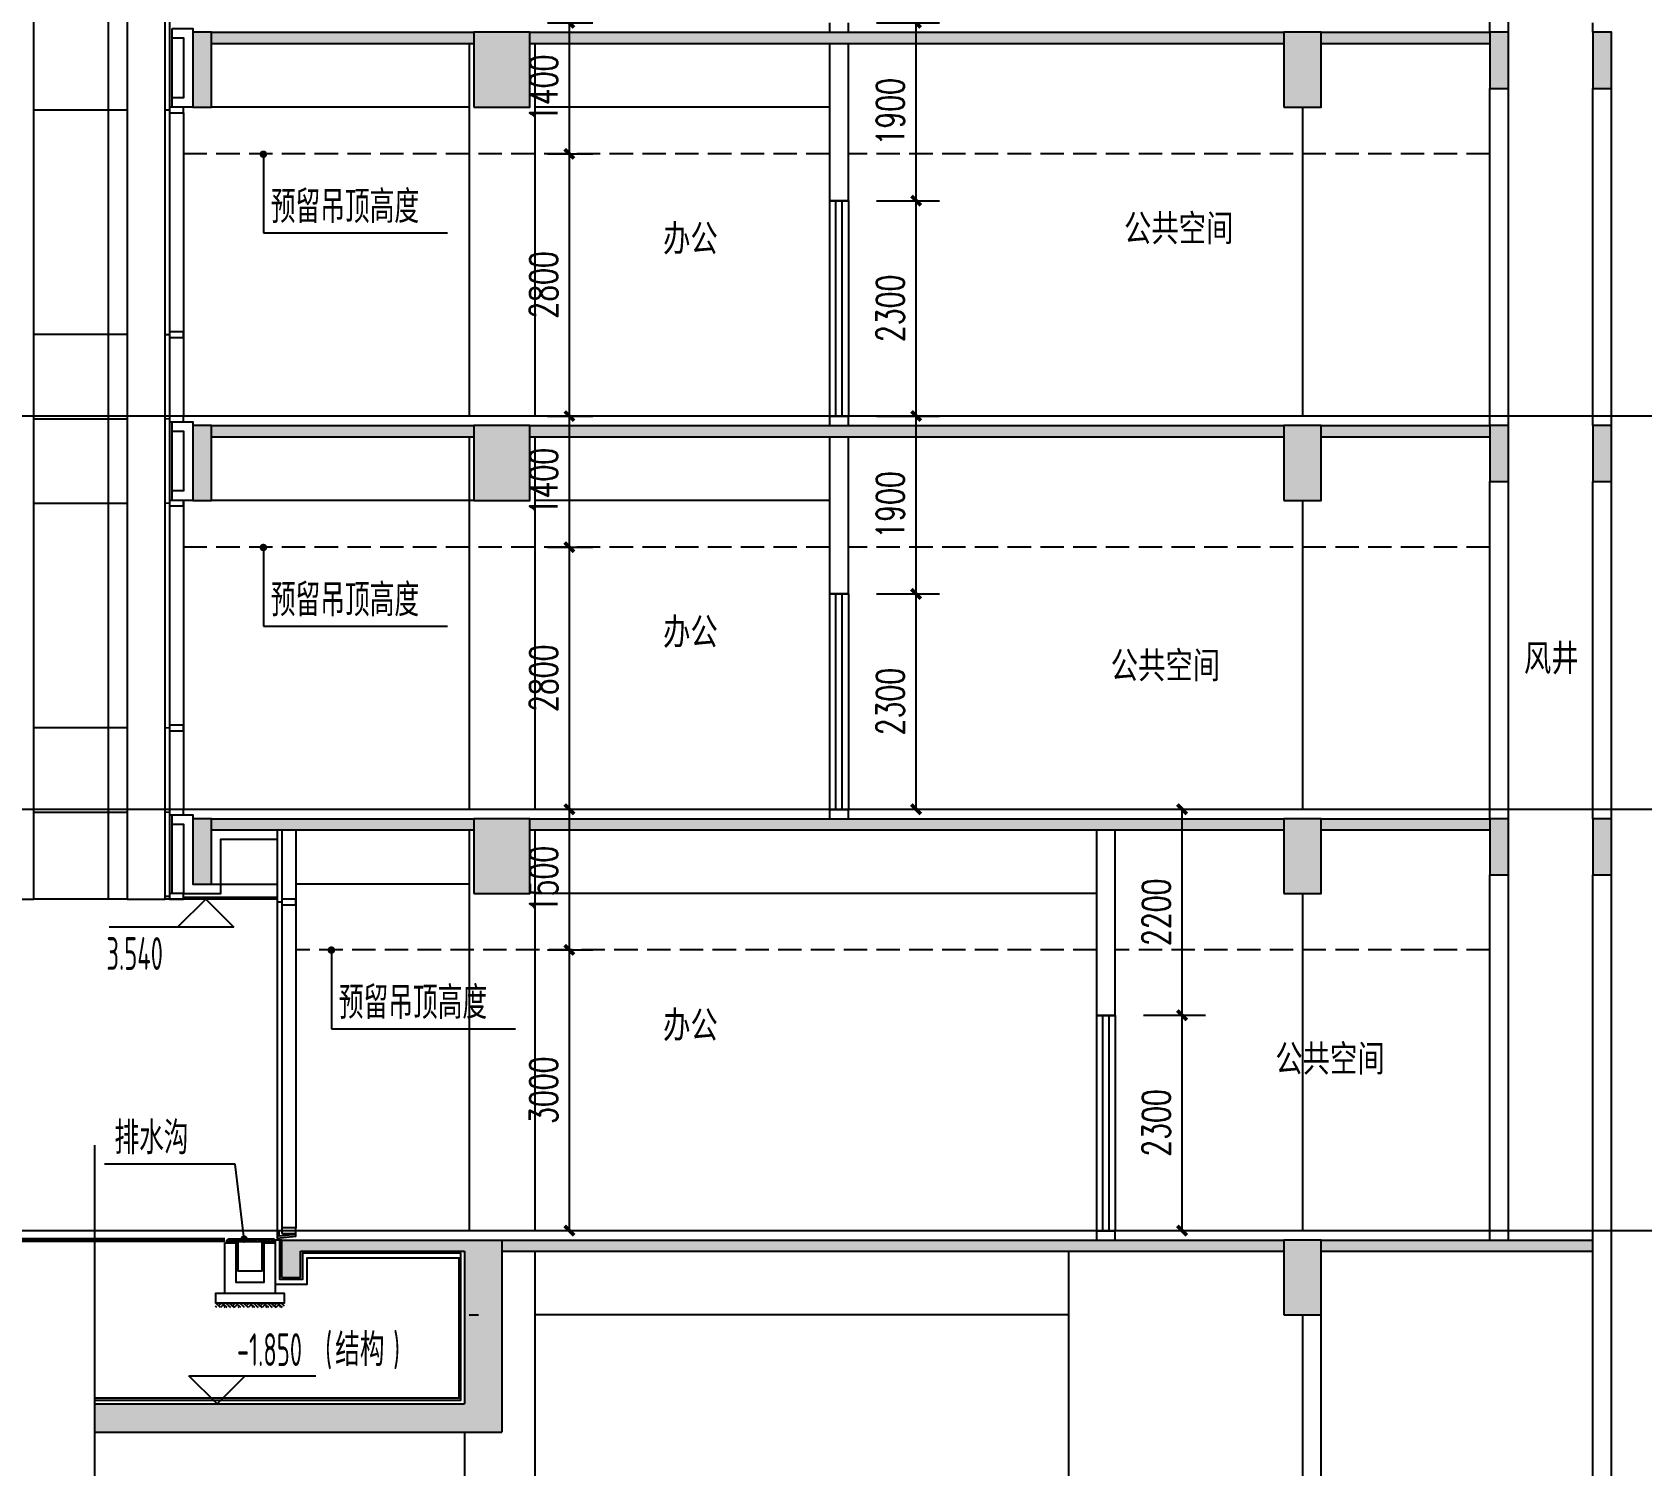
# Model space of a CAD drawing. Extents: x 1106790 to 1313746, y -134124 to 12249.
# Drawn here: x 1248703 to 1265891, y -113800 to -98488 of the extents above; entities that cross this region are included whole.
import ezdxf

# ---------------------------------------------------------------- set-up
doc = ezdxf.new("R2010")
doc.units = 0
doc.header["$LTSCALE"] = 1000
doc.header["$MEASUREMENT"] = 0
doc.linetypes.add('DASH', pattern=[0.35, 0.25, -0.1])
for name, color, linetype in [('01-标注_尺寸', 124, 'Continuous'), ('01-标注_标高', 200, 'Continuous'), ('01-标注_符号', 200, 'Continuous'), ('02-TEXT_房间', 7, 'Continuous'), ('02-TEXT_标注', 130, 'Continuous'), ('05-填充_天正', 26, 'Continuous'), ('A-C_窗', 140, 'Continuous'), ('A-D_龙骨', 131, 'Continuous'), ('A-O_防水层', 222, 'Continuous'), ('A-SUR_保温', 222, 'Continuous'), ('A-SUR_吊顶', 40, 'Continuous'), ('A-SUR_看线', 231, 'Continuous'), ('A-SUR_面层', 191, 'Continuous'), ('A-TECH_结构', 21, 'Continuous'), ('A-金属背板', 30, 'Continuous'), ('A_STR-砌块墙', 121, 'Continuous'), ('A_STR-砼墙', 51, 'Continuous'), ('A_STR-砼柱', 51, 'Continuous'), ('D_铝板', 181, 'Continuous'), ('PUB_HATCH', 8, 'Continuous'), ('构造物', 145, 'Continuous')]:
    doc.layers.add(name, color=color, linetype=linetype)
doc.layers.add('04-不打印_辅助线', color=165, linetype='Continuous', plot=False)
doc.styles.add('_TCH_DIM', font='ROS1', dxfattribs={"width": 0.8, "bigfont": 'JD'})
doc.styles.add('_TCH_DIM_T3', font='SIMPLEX', dxfattribs={"width": 0.705882, "bigfont": 'GBCBIG'})
doc.styles.get("Standard").update_dxf_attribs({"font": 'STXIHEI.TTF', "width": 0.75})
doc.dimstyles.new('_TCH_ARCH&&100', dxfattribs={"dimtxt": 297.5, "dimasz": 100, "dimexe": 250, "dimexo": 300, "dimgap": 126.25, "dimtad": 1, "dimdec": 0, "dimzin": 0, "dimdsep": 46, "dimtxsty": '_TCH_DIM_T3', "dimblk": 'ARCHTICK', "dimcen": 0.09, "dimclrt": 7, "dimazin": 2, "dimtfac": 1, "dimtdec": 0, "dimtix": 1, "dimtmove": 2, "dimatfit": 3, "dimfxl": 0, "dimtolj": 1, "dimtzin": 0, "dimarcsym": 0})
pattern_1 = [(45, (4697.017, 670), (-17.96051, 17.96051), []), (45, (4714.977, 670), (-17.96051, 17.96051), [12.7, -6.35])]

# ---------------------------------------------------------------- blocks, each defined once
blk = doc.blocks.new('kyuhtr')
at = {"const_width": 20}
blk.add_lwpolyline([(50, 0), (0, 0)], dxfattribs=at)
blk.add_lwpolyline([(50, -30), (200, -30), (200, 30), (50, 30)], close=True)
blk = doc.blocks.new('dartt')
at = {"transparency": 33554641}
h = blk.add_hatch(dxfattribs=at)
h.set_pattern_fill('ANSI32', color=26)
h.set_pattern_definition([(45, (1294.211, 122.3605), (-3.367596, 3.367596), []), (45, (1296.4563, 122.3605), (-3.367596, 3.367596), [])])
edge = h.paths.add_edge_path()
edge.add_arc((0, 21), 4, 0, 90)
edge.add_line((0, 25), (0, 0))
edge.add_line((0, 0), (25, 0))
edge.add_arc((21, 0), 4, 0, 90)
edge.add_line((21, 4), (4, 4))
edge.add_line((4, 4), (4, 21))
blk.add_lwpolyline([(0, 25), (0, 0), (25, 0)])
blk.add_lwpolyline([(0, 25), (0, 25, -0.414214), (4, 21), (4, 4), (21, 4, -0.414214), (25, 0), (25, 0)], format="xyb")
blk = doc.blocks.new('$LinePat$素土夯实')
at = {"color": 0}
for p, q in [((0, -210), (210, 0)), ((120, -300), (420, 0)), ((420, 0), (608, -188)), ((495, -300), (795, 0)), ((615, 0), (705, -90)), ((210, -210), (300, -300)), ((315, -105), (502, -293)), ((705, -300), (795, -210))]:
    blk.add_line(p, q, dxfattribs=at)
blk = doc.blocks.new('drsrtg')
at = {"layer": '05-填充_天正'}
h = blk.add_hatch(dxfattribs=at)
h.set_pattern_fill('ANSI33', color=256, scale=8)
h.set_pattern_definition([(45, (4711.517, 670), (-17.96051, 17.96051), []), (45, (4729.477, 670), (-17.96051, 17.96051), [12.7, -6.35])])
h.paths.add_polyline_path([(-608, 580), (-608, 550), (-513, 550), (-513, 580)])
h = blk.add_hatch(dxfattribs=at)
h.set_pattern_fill('ANSI33', color=256, scale=8)
h.set_pattern_definition(pattern_1)
h.paths.add_polyline_path([(-448, 550), (-448, 580), (-498, 580), (-498, 550)])
h = blk.add_hatch(dxfattribs=at)
h.set_pattern_fill('ANSI33', color=256, scale=8)
h.set_pattern_definition(pattern_1)
h.paths.add_polyline_path([(-383, 550), (-383, 580), (-433, 580), (-433, 550)])
h = blk.add_hatch(dxfattribs=at)
h.set_pattern_fill('ANSI33', color=256, scale=8)
h.set_pattern_definition(pattern_1)
h.paths.add_polyline_path([(-318, 550), (-318, 580), (-368, 580), (-368, 550)])
h = blk.add_hatch(dxfattribs=at)
h.set_pattern_fill('ANSI33', color=256, scale=8)
h.set_pattern_definition(pattern_1)
h.paths.add_polyline_path([(-253, 550), (-253, 580), (-303, 580), (-303, 550)])
h = blk.add_hatch(dxfattribs=at)
h.set_pattern_fill('ANSI33', color=256, scale=8)
h.set_pattern_definition([(45, (4721.517, 670), (-17.96051, 17.96051), []), (45, (4739.477, 670), (-17.96051, 17.96051), [12.7, -6.35])])
h.paths.add_polyline_path([(-108, 550), (-108, 580), (-238, 580), (-238, 550)])
at = {"layer": '01-标注_符号'}
for p, q in [((-527, 1382), (-1923, 1382)), ((-433, 580), (-527, 1382))]:
    blk.add_line(p, q, dxfattribs=at)
at = {"layer": '01-标注_符号', "const_width": 40}
blk.add_lwpolyline([(-431, 560, 1), (-435, 600, 1)], format="xyb", close=True, dxfattribs=at)
at = {"layer": '05-填充_天正'}
blk.add_lwpolyline([(-500, 550), (-500, 240), (-240, 240), (-240, 550)], dxfattribs=at)
at = {"layer": 'A-SUR_面层'}
for p, q in [((-108, 580), (-608, 580)), ((-608, 550), (-608, 580)), ((-108, 550), (-608, 550)), ((-513, 550), (-513, 580)), ((-498, 550), (-498, 580)), ((-448, 550), (-448, 580)), ((-433, 550), (-433, 580)), ((-383, 550), (-383, 580)), ((-368, 550), (-368, 580)), ((-318, 550), (-318, 580)), ((-303, 550), (-303, 580)), ((-253, 550), (-253, 580)), ((-238, 550), (-238, 580)), ((-108, 550), (-108, 580))]:
    blk.add_line(p, q, dxfattribs=at)
at = {"layer": 'A_STR-砌块墙'}
for points in [[(-640, 540), (-520, 540), (-520, 120), (-220, 120), (-220, 540), (-100, 540), (-100, 0), (-640, 0), (-640, 540)], [(-100, 0), (-740, 0), (-740, -100), (0, -100), (0, 0), (-520, 0)]]:
    blk.add_lwpolyline(points, dxfattribs=at)
at = {"layer": 'A-SUR_看线', "xscale": -0.1861635220123852, "yscale": 0.1666666666666667, "zscale": 0.1666666666666667}
for p in [(-592, -100), (-444, -100), (-296, -100), (-148, -100), (0, -100)]:
    blk.add_blockref('$LinePat$素土夯实', p, dxfattribs=at)
at = {"layer": '构造物', "linetype": 'DASH', "ltscale": 0.2}
blk.add_blockref('dartt', (-620, 540), dxfattribs=at)
at = {"layer": '构造物', "linetype": 'DASH', "ltscale": 0.2, "xscale": -1}
blk.add_blockref('dartt', (-100, 540), dxfattribs=at)
at = {"layer": '02-TEXT_标注', "style": '_TCH_DIM', "width": 0.8}
blk.add_text('排水沟', height=347.3, dxfattribs=at).set_placement((-1818, 1487))
blk = doc.blocks.new('_FZH')
blk.add_lwpolyline([(-0.5, -0.5), (0.5, -0.5), (0.5, 0.5), (-0.5, 0.5)], close=True)
at = {"layer": 'PUB_HATCH'}
blk.add_solid([(-0.5, -0.5), (0.5, -0.5), (-0.5, 0.5), (0.5, 0.5)], dxfattribs=at)
blk = doc.blocks.new('_ArchTick')
at = {"color": 0, "linetype": 'ByBlock', "const_width": 0.4}
blk.add_lwpolyline([(-0.5, -0.5), (0.5, 0.5)], dxfattribs=at)
blk = doc.blocks.new('*D388')
at = {"layer": '01-标注_尺寸', "color": 0, "lineweight": -2, "transparency": 16777216}
for p, q in [((1254204, -108288), (1254689, -108288)), ((1254439, -111288), (1254439, -108288)), ((1254204, -111288), (1254689, -111288))]:
    blk.add_line(p, q, dxfattribs=at)
at = {"layer": 'Defpoints', "color": 0, "transparency": 16777216}
for p in [(1253904, -108288), (1254439, -108288), (1253904, -111288)]:
    blk.add_point(p, dxfattribs=at)
at = {"layer": '01-标注_尺寸', "color": 0, "lineweight": -2, "transparency": 16777216, "xscale": 100, "yscale": 100, "zscale": 100}
for p, rotation in [((1254439, -108288), 90), ((1254439, -111288), 270)]:
    blk.add_blockref('_ArchTick', p, dxfattribs=dict(at, rotation=rotation))
at = {"layer": '01-标注_尺寸', "color": 7, "transparency": 16777216, "insert": (1254164, -109788), "char_height": 297.5, "attachment_point": 5, "rotation": 90, "style": '_TCH_DIM_T3'}
blk.add_mtext('\\A1;3000', dxfattribs=at)
blk = doc.blocks.new('*D389')
at = {"layer": '01-标注_尺寸', "color": 0, "lineweight": -2, "transparency": 16777216}
for p, q in [((1254204, -106788), (1254689, -106788)), ((1254439, -108288), (1254439, -106788)), ((1254204, -108288), (1254689, -108288))]:
    blk.add_line(p, q, dxfattribs=at)
at = {"layer": 'Defpoints', "color": 0, "transparency": 16777216}
for p in [(1253904, -106788), (1254439, -106788), (1253904, -108288)]:
    blk.add_point(p, dxfattribs=at)
at = {"layer": '01-标注_尺寸', "color": 0, "lineweight": -2, "transparency": 16777216, "xscale": 100, "yscale": 100, "zscale": 100}
for p, rotation in [((1254439, -106788), 90), ((1254439, -108288), 270)]:
    blk.add_blockref('_ArchTick', p, dxfattribs=dict(at, rotation=rotation))
at = {"layer": '01-标注_尺寸', "color": 7, "transparency": 16777216, "insert": (1254164, -107538), "char_height": 297.5, "attachment_point": 5, "rotation": 90, "style": '_TCH_DIM_T3'}
blk.add_mtext('\\A1;1500', dxfattribs=at)
blk = doc.blocks.new('*D390')
at = {"layer": '01-标注_尺寸', "color": 0, "lineweight": -2, "transparency": 16777216}
for p, q in [((1254204, -103988), (1254689, -103988)), ((1254439, -106788), (1254439, -103988)), ((1254204, -106788), (1254689, -106788))]:
    blk.add_line(p, q, dxfattribs=at)
at = {"layer": 'Defpoints', "color": 0, "transparency": 16777216}
for p in [(1253904, -103988), (1254439, -103988), (1253904, -106788)]:
    blk.add_point(p, dxfattribs=at)
at = {"layer": '01-标注_尺寸', "color": 0, "lineweight": -2, "transparency": 16777216, "xscale": 100, "yscale": 100, "zscale": 100}
for p, rotation in [((1254439, -103988), 90), ((1254439, -106788), 270)]:
    blk.add_blockref('_ArchTick', p, dxfattribs=dict(at, rotation=rotation))
at = {"layer": '01-标注_尺寸', "color": 7, "transparency": 16777216, "insert": (1254164, -105388), "char_height": 297.5, "attachment_point": 5, "rotation": 90, "style": '_TCH_DIM_T3'}
blk.add_mtext('\\A1;2800', dxfattribs=at)
blk = doc.blocks.new('*D391')
at = {"layer": '01-标注_尺寸', "color": 0, "lineweight": -2, "transparency": 16777216}
for p, q in [((1254204, -102588), (1254689, -102588)), ((1254439, -103988), (1254439, -102588)), ((1254204, -103988), (1254689, -103988))]:
    blk.add_line(p, q, dxfattribs=at)
at = {"layer": 'Defpoints', "color": 0, "transparency": 16777216}
for p in [(1253904, -102588), (1254439, -102588), (1253904, -103988)]:
    blk.add_point(p, dxfattribs=at)
at = {"layer": '01-标注_尺寸', "color": 0, "lineweight": -2, "transparency": 16777216, "xscale": 100, "yscale": 100, "zscale": 100}
for p, rotation in [((1254439, -102588), 90), ((1254439, -103988), 270)]:
    blk.add_blockref('_ArchTick', p, dxfattribs=dict(at, rotation=rotation))
at = {"layer": '01-标注_尺寸', "color": 7, "transparency": 16777216, "insert": (1254164, -103288), "char_height": 297.5, "attachment_point": 5, "rotation": 90, "style": '_TCH_DIM_T3'}
blk.add_mtext('\\A1;1400', dxfattribs=at)
blk = doc.blocks.new('*D392')
at = {"layer": '01-标注_尺寸', "color": 0, "lineweight": -2, "transparency": 16777216}
for p, q in [((1254204, -99788), (1254689, -99788)), ((1254439, -102588), (1254439, -99788)), ((1254204, -102588), (1254689, -102588))]:
    blk.add_line(p, q, dxfattribs=at)
at = {"layer": 'Defpoints', "color": 0, "transparency": 16777216}
for p in [(1253904, -99788), (1254439, -99788), (1253904, -102588)]:
    blk.add_point(p, dxfattribs=at)
at = {"layer": '01-标注_尺寸', "color": 0, "lineweight": -2, "transparency": 16777216, "xscale": 100, "yscale": 100, "zscale": 100}
for p, rotation in [((1254439, -99788), 90), ((1254439, -102588), 270)]:
    blk.add_blockref('_ArchTick', p, dxfattribs=dict(at, rotation=rotation))
at = {"layer": '01-标注_尺寸', "color": 7, "transparency": 16777216, "insert": (1254164, -101188), "char_height": 297.5, "attachment_point": 5, "rotation": 90, "style": '_TCH_DIM_T3'}
blk.add_mtext('\\A1;2800', dxfattribs=at)
blk = doc.blocks.new('*D393')
at = {"layer": '01-标注_尺寸', "color": 0, "lineweight": -2, "transparency": 16777216}
for p, q in [((1254204, -98388), (1254689, -98388)), ((1254439, -99788), (1254439, -98388)), ((1254204, -99788), (1254689, -99788))]:
    blk.add_line(p, q, dxfattribs=at)
at = {"layer": 'Defpoints', "color": 0, "transparency": 16777216}
for p in [(1253904, -98388), (1254439, -98388), (1253904, -99788)]:
    blk.add_point(p, dxfattribs=at)
at = {"layer": '01-标注_尺寸', "color": 0, "lineweight": -2, "transparency": 16777216, "xscale": 100, "yscale": 100, "zscale": 100}
for p, rotation in [((1254439, -98388), 90), ((1254439, -99788), 270)]:
    blk.add_blockref('_ArchTick', p, dxfattribs=dict(at, rotation=rotation))
at = {"layer": '01-标注_尺寸', "color": 7, "transparency": 16777216, "insert": (1254164, -99088), "char_height": 297.5, "attachment_point": 5, "rotation": 90, "style": '_TCH_DIM_T3'}
blk.add_mtext('\\A1;1400', dxfattribs=at)
blk = doc.blocks.new('$WINLIB2D$00000001')
at = {"color": 0}
for points in [[(-0.5, 0.5), (-0.5, -0.5)], [(-0.5, 0.5), (0.5, 0.5)], [(0.5, -0.5), (0.5, 0.5)], [(0.5, 0.1667), (-0.5, 0.1667)], [(0.5, -0.1667), (-0.5, -0.1667)], [(-0.5, -0.5), (0.5, -0.5)]]:
    blk.add_lwpolyline(points, dxfattribs=at)
blk = doc.blocks.new('*D398')
at = {"layer": '01-标注_尺寸', "color": 0, "lineweight": -2, "transparency": 16777216}
for p, q in [((1257720, -98388), (1258391, -98388)), ((1258141, -100288), (1258141, -98388)), ((1257720, -100288), (1258391, -100288))]:
    blk.add_line(p, q, dxfattribs=at)
at = {"layer": 'Defpoints', "color": 0, "transparency": 16777216}
for p in [(1257420, -98388), (1258141, -98388), (1257420, -100288)]:
    blk.add_point(p, dxfattribs=at)
at = {"layer": '01-标注_尺寸', "color": 0, "lineweight": -2, "transparency": 16777216, "xscale": 100, "yscale": 100, "zscale": 100}
for p, rotation in [((1258141, -98388), 90), ((1258141, -100288), 270)]:
    blk.add_blockref('_ArchTick', p, dxfattribs=dict(at, rotation=rotation))
at = {"layer": '01-标注_尺寸', "color": 7, "transparency": 16777216, "insert": (1257866, -99338), "char_height": 297.5, "attachment_point": 5, "rotation": 90, "style": '_TCH_DIM_T3'}
blk.add_mtext('\\A1;1900', dxfattribs=at)
blk = doc.blocks.new('*D399')
at = {"layer": '01-标注_尺寸', "color": 0, "lineweight": -2, "transparency": 16777216}
for p, q in [((1257720, -100288), (1258391, -100288)), ((1258141, -102588), (1258141, -100288)), ((1257720, -102588), (1258391, -102588))]:
    blk.add_line(p, q, dxfattribs=at)
at = {"layer": 'Defpoints', "color": 0, "transparency": 16777216}
for p in [(1257420, -100288), (1258141, -100288), (1257420, -102588)]:
    blk.add_point(p, dxfattribs=at)
at = {"layer": '01-标注_尺寸', "color": 0, "lineweight": -2, "transparency": 16777216, "xscale": 100, "yscale": 100, "zscale": 100}
for p, rotation in [((1258141, -100288), 90), ((1258141, -102588), 270)]:
    blk.add_blockref('_ArchTick', p, dxfattribs=dict(at, rotation=rotation))
at = {"layer": '01-标注_尺寸', "color": 7, "transparency": 16777216, "insert": (1257866, -101438), "char_height": 297.5, "attachment_point": 5, "rotation": 90, "style": '_TCH_DIM_T3'}
blk.add_mtext('\\A1;2300', dxfattribs=at)
blk = doc.blocks.new('*D400')
at = {"layer": '01-标注_尺寸', "color": 0, "lineweight": -2, "transparency": 16777216}
for p, q in [((1257720, -102588), (1258391, -102588)), ((1258141, -104488), (1258141, -102588)), ((1257720, -104488), (1258391, -104488))]:
    blk.add_line(p, q, dxfattribs=at)
at = {"layer": 'Defpoints', "color": 0, "transparency": 16777216}
for p in [(1257420, -102588), (1258141, -102588), (1257420, -104488)]:
    blk.add_point(p, dxfattribs=at)
at = {"layer": '01-标注_尺寸', "color": 0, "lineweight": -2, "transparency": 16777216, "xscale": 100, "yscale": 100, "zscale": 100}
for p, rotation in [((1258141, -102588), 90), ((1258141, -104488), 270)]:
    blk.add_blockref('_ArchTick', p, dxfattribs=dict(at, rotation=rotation))
at = {"layer": '01-标注_尺寸', "color": 7, "transparency": 16777216, "insert": (1257866, -103538), "char_height": 297.5, "attachment_point": 5, "rotation": 90, "style": '_TCH_DIM_T3'}
blk.add_mtext('\\A1;1900', dxfattribs=at)
blk = doc.blocks.new('*D401')
at = {"layer": '01-标注_尺寸', "color": 0, "lineweight": -2, "transparency": 16777216}
for p, q in [((1257720, -104488), (1258391, -104488)), ((1258141, -106788), (1258141, -104488)), ((1257720, -106788), (1258391, -106788))]:
    blk.add_line(p, q, dxfattribs=at)
at = {"layer": 'Defpoints', "color": 0, "transparency": 16777216}
for p in [(1257420, -104488), (1258141, -104488), (1257420, -106788)]:
    blk.add_point(p, dxfattribs=at)
at = {"layer": '01-标注_尺寸', "color": 0, "lineweight": -2, "transparency": 16777216, "xscale": 100, "yscale": 100, "zscale": 100}
for p, rotation in [((1258141, -104488), 90), ((1258141, -106788), 270)]:
    blk.add_blockref('_ArchTick', p, dxfattribs=dict(at, rotation=rotation))
at = {"layer": '01-标注_尺寸', "color": 7, "transparency": 16777216, "insert": (1257866, -105638), "char_height": 297.5, "attachment_point": 5, "rotation": 90, "style": '_TCH_DIM_T3'}
blk.add_mtext('\\A1;2300', dxfattribs=at)
blk = doc.blocks.new('*D402')
at = {"layer": '01-标注_尺寸', "color": 0, "lineweight": -2, "transparency": 16777216}
for p, q in [((1260568, -106788), (1261231, -106788)), ((1260981, -108988), (1260981, -106788)), ((1260568, -108988), (1261231, -108988))]:
    blk.add_line(p, q, dxfattribs=at)
at = {"layer": 'Defpoints', "color": 0, "transparency": 16777216}
for p in [(1260268, -106788), (1260981, -106788), (1260268, -108988)]:
    blk.add_point(p, dxfattribs=at)
at = {"layer": '01-标注_尺寸', "color": 0, "lineweight": -2, "transparency": 16777216, "xscale": 100, "yscale": 100, "zscale": 100}
for p, rotation in [((1260981, -106788), 90), ((1260981, -108988), 270)]:
    blk.add_blockref('_ArchTick', p, dxfattribs=dict(at, rotation=rotation))
at = {"layer": '01-标注_尺寸', "color": 7, "transparency": 16777216, "insert": (1260706, -107888), "char_height": 297.5, "attachment_point": 5, "rotation": 90, "style": '_TCH_DIM_T3'}
blk.add_mtext('\\A1;2200', dxfattribs=at)
blk = doc.blocks.new('*D403')
at = {"layer": '01-标注_尺寸', "color": 0, "lineweight": -2, "transparency": 16777216}
for p, q in [((1260568, -108988), (1261231, -108988)), ((1260981, -111288), (1260981, -108988)), ((1260568, -111288), (1261231, -111288))]:
    blk.add_line(p, q, dxfattribs=at)
at = {"layer": 'Defpoints', "color": 0, "transparency": 16777216}
for p in [(1260268, -108988), (1260981, -108988), (1260268, -111288)]:
    blk.add_point(p, dxfattribs=at)
at = {"layer": '01-标注_尺寸', "color": 0, "lineweight": -2, "transparency": 16777216, "xscale": 100, "yscale": 100, "zscale": 100}
for p, rotation in [((1260981, -108988), 90), ((1260981, -111288), 270)]:
    blk.add_blockref('_ArchTick', p, dxfattribs=dict(at, rotation=rotation))
at = {"layer": '01-标注_尺寸', "color": 7, "transparency": 16777216, "insert": (1260706, -110138), "char_height": 297.5, "attachment_point": 5, "rotation": 90, "style": '_TCH_DIM_T3'}
blk.add_mtext('\\A1;2300', dxfattribs=at)

msp = doc.modelspace()

# ---------------------------------------------------------------- hatches: boundary and pattern name
at = {"layer": '05-填充_天正'}
for points in [[(1253418.4, -98608.5), (1253418.4, -98488.5), (1250618.4, -98488.5), (1250618.4, -98608.5)], [(1254018.4, -98488.5), (1254018.4, -98608.5), (1257318.4, -98608.5), (1257318.4, -98488.5)], [(1262068.4, -98608.5), (1262068.4, -98488.5), (1257318.4, -98488.5), (1257318.4, -98608.5)], [(1262468.4, -98488.5), (1262468.4, -98608.5), (1264268.4, -98608.5), (1264268.4, -98488.5)], [(1253418.4, -102808.5), (1253418.4, -102688.5), (1250618.4, -102688.5), (1250618.4, -102808.5)], [(1254018.4, -102688.5), (1254018.4, -102808.5), (1257318.4, -102808.5), (1257318.4, -102688.5)], [(1262068.4, -102808.5), (1262068.4, -102688.5), (1257318.4, -102688.5), (1257318.4, -102808.5)], [(1262468.4, -102688.5), (1262468.4, -102808.5), (1264268.4, -102808.5), (1264268.4, -102688.5)], [(1253418.4, -107008.5), (1253418.4, -106888.5), (1250618.4, -106888.5), (1250618.4, -107008.5)], [(1254018.4, -106888.5), (1254018.4, -107008.5), (1257318.4, -107008.5), (1257318.4, -106888.5)], [(1257318.4, -106888.5), (1257318.4, -107008.5), (1260168.4, -107008.5), (1260168.4, -106888.5)], [(1262068.4, -107008.5), (1262068.4, -106888.5), (1260168.4, -106888.5), (1260168.4, -107008.5)], [(1262468.4, -106888.5), (1262468.4, -107008.5), (1264268.4, -107008.5), (1264268.4, -106888.5)], [(1251368.4, -111388.5), (1251568.4, -111508.5), (1253318.4, -111508.5), (1253718.4, -111388.5)], [(1251568.4, -111788.5), (1251568.4, -111508.5), (1251368.4, -111388.5), (1251368.4, -111788.5)], [(1253718.4, -111388.5), (1253318.4, -111508.5), (1253318.4, -113138.5), (1253718.4, -113438.5)], [(1253718.4, -111508.5), (1260168.4, -111508.5), (1260168.4, -111388.5), (1253718.4, -111388.5)], [(1262068.4, -111508.5), (1262068.4, -111388.5), (1260168.4, -111388.5), (1260168.4, -111508.5)], [(1262468.4, -111388.5), (1262468.4, -111508.5), (1264368.4, -111508.5), (1264368.4, -111388.5)], [(1264368.4, -111388.5), (1264368.4, -111508.5), (1265368.4, -111508.5), (1265368.4, -111388.5)], [(1249368.4, -113438.5), (1253718.4, -113438.5), (1253318.4, -113138.5), (1249368.4, -113138.5)]]:
    msp.add_hatch(color=256, dxfattribs=at).paths.add_polyline_path(points)

# ---------------------------------------------------------------- linework, layer by layer
at = {"layer": '01-标注_标高'}
for p, q in [((1250555.7, -107748.5), (1250255.7, -108048.5)), ((1250555.7, -107748.5), (1250855.7, -108048.5)), ((1250855.7, -108048.5), (1249525.3, -108048.5)), ((1250676.5, -113138.5), (1250376.5, -112838.5)), ((1250376.5, -112838.5), (1251733.1, -112838.5)), ((1250676.5, -113138.5), (1250976.5, -112838.5))]:
    msp.add_line(p, q, dxfattribs=at)
at = {"layer": '01-标注_符号'}
for p, q in [((1251171.2, -99792), (1251171.2, -100632)), ((1251171.2, -100632), (1253137.8, -100632)), ((1251171.2, -103992), (1251171.2, -104832)), ((1251171.2, -104832), (1253137.8, -104832)), ((1251897.5, -108292), (1251897.5, -109132)), ((1251897.5, -109132), (1253864.1, -109132))]:
    msp.add_line(p, q, dxfattribs=at)
at = {"layer": '01-标注_符号', "const_width": 40}
for points in [[(1251171.2, -99772, 1), (1251171.2, -99812, 1)], [(1251171.2, -103972, 1), (1251171.2, -104012, 1)], [(1251897.5, -108272, 1), (1251897.5, -108312, 1)]]:
    msp.add_lwpolyline(points, format="xyb", close=True, dxfattribs=at)
at = {"layer": '01-标注_符号'}
msp.add_lwpolyline([(1249368.4, -110374.6), (1249368.4, -115210.9), (1249578.4, -115287.3), (1249158.4, -115361.4), (1249368.4, -115435.9), (1249368.4, -120272.2)], dxfattribs=at)
at = {"layer": '04-不打印_辅助线'}
for p, q in [((1295425.9, -102588.5), (1243069.1, -102588.5)), ((1295425.9, -106788.5), (1243069.1, -106788.5)), ((1295425.9, -111288.5), (1243069.1, -111288.5))]:
    msp.add_line(p, q, dxfattribs=at)
at = {"layer": 'A-C_窗'}
for p, q in [((1248718.4, -107748.5), (1248718.4, -92388.5)), ((1249518.4, -107748.5), (1249518.4, -92388.5)), ((1249718.4, -107748.5), (1248718.4, -107748.5))]:
    msp.add_line(p, q, dxfattribs=at)
for points in [[(1250118.4, -97518.5), (1250118.4, -107748.5)], [(1250168.4, -97548.5), (1250168.4, -107688.5)], [(1248718.4, -99318.5), (1249718.4, -99318.5)], [(1250318.4, -99348.5), (1250318.4, -102588.5)], [(1249718.4, -101718.5), (1248718.4, -101718.5)], [(1248718.4, -102618.5), (1249718.4, -102618.5)], [(1248718.4, -103518.5), (1249718.4, -103518.5)], [(1250318.4, -103488.5), (1250318.4, -106788.5)], [(1249718.4, -105918.5), (1248718.4, -105918.5)], [(1248718.4, -106818.5), (1249718.4, -106818.5)], [(1251318.4, -107008.5), (1251318.4, -111288.5)], [(1251368.4, -107008.5), (1251368.4, -111258.5)], [(1251518.4, -107008.5), (1251518.4, -111258.5)], [(1250318.4, -107588.5), (1250318.4, -107688.5)], [(1251318.4, -107748.5), (1250118.4, -107748.5)], [(1251318.4, -107728.5), (1250318.4, -107728.5)]]:
    msp.add_lwpolyline(points, dxfattribs=at)
at = {"layer": 'A-O_防水层'}
msp.add_line((1251368.4, -111388.5), (1251298.4, -111388.5), dxfattribs=at)
for points in [[(1249368.4, -113098.5), (1253278.4, -113098.5), (1253278.4, -111528.5), (1251588.4, -111528.5), (1251588.4, -111808.5), (1251348.4, -111808.5), (1251348.4, -111388.5)], [(1251298.4, -111388.5), (1251298.4, -111858.5), (1251638.4, -111858.5), (1251638.4, -111578.5), (1253258.4, -111578.5), (1253258.4, -113078.5), (1249368.4, -113078.5)]]:
    msp.add_lwpolyline(points, dxfattribs=at)
at = {"layer": 'A-SUR_保温'}
for points in [[(1250198.4, -98448.5), (1250418.4, -98448.5), (1250418.4, -99288.5), (1250198.4, -99288.5)], [(1250198.4, -98548.5), (1250318.4, -98548.5), (1250318.4, -99188.5), (1250198.4, -99188.5)], [(1250198.4, -102648.5), (1250418.4, -102648.5), (1250418.4, -103488.5), (1250198.4, -103488.5)], [(1250198.4, -102748.5), (1250318.4, -102748.5), (1250318.4, -103388.5), (1250198.4, -103388.5)], [(1250318.4, -102749), (1250318.4, -103389)], [(1250198.4, -106848.5), (1250418.4, -106848.5), (1250418.4, -107588.5), (1250618.4, -107588.5), (1250618.4, -107008.5), (1251318.4, -107008.5)], [(1250198.4, -106948.5), (1250318.4, -106948.5), (1250318.4, -107688.5), (1250718.4, -107688.5), (1250718.4, -107108.5), (1251318.4, -107108.5)]]:
    msp.add_lwpolyline(points, dxfattribs=at)
at = {"layer": 'A-SUR_吊顶', "linetype": 'DASH'}
for points in [[(1257218.4, -99788.5), (1250318.4, -99788.5)], [(1264268.4, -99788.5), (1257418.4, -99788.5)], [(1257218.4, -103988.5), (1250318.4, -103988.5)], [(1264268.4, -103988.5), (1257418.4, -103988.5)], [(1260068.4, -108288.5), (1251518.4, -108288.5)], [(1264268.4, -108288.5), (1260268.4, -108288.5)]]:
    msp.add_lwpolyline(points, dxfattribs=at)
at = {"layer": 'A-SUR_看线'}
for points in [[(1248718.4, -92388.5), (1248518.4, -92388.5), (1248518.4, -107748.5), (1248718.4, -107748.5)], [(1250118.4, -92888.5), (1249718.4, -92888.5), (1249718.4, -107748.5)], [(1262268.4, -99288.5), (1262268.4, -102588.5)], [(1262268.4, -103488.5), (1262268.4, -106788.5)], [(1249718.4, -107748.5), (1250118.4, -107748.5)], [(1262268.4, -107688.5), (1262268.4, -111288.5)], [(1259768.4, -111508.5), (1259768.4, -117538.5)]]:
    msp.add_lwpolyline(points, dxfattribs=at)
at = {"layer": 'A-SUR_面层'}
for points in [[(1264268.4, -98488.5), (1264268.4, -98388.5)], [(1265368.4, -98488.5), (1265368.4, -98388.5)], [(1264268.4, -102588.5), (1250318.4, -102588.5)], [(1264268.4, -102688.5), (1264268.4, -102588.5)], [(1265368.4, -102688.5), (1265368.4, -102588.5)], [(1264268.4, -106788.5), (1250318.4, -106788.5)], [(1264268.4, -106888.5), (1264268.4, -106788.5)], [(1265368.4, -106888.5), (1265368.4, -106788.5)], [(1262468.4, -111288.5), (1251518.4, -111288.5)], [(1264268.4, -111288.5), (1262468.4, -111288.5)]]:
    msp.add_lwpolyline(points, dxfattribs=at)
at = {"layer": 'A-TECH_结构'}
msp.add_line((1250618.4, -107588.5), (1251318.4, -107588.5), dxfattribs=at)
for points in [[(1253368.4, -98608.5), (1253368.4, -102588.5)], [(1254068.4, -98608.5), (1254068.4, -102588.5)], [(1253368.4, -99288.5), (1250618.4, -99288.5)], [(1257218.4, -99288.5), (1254068.4, -99288.5)], [(1253368.4, -102808.5), (1253368.4, -106788.5)], [(1254068.4, -102808.5), (1254068.4, -106788.5)], [(1253418.4, -103488.5), (1250618.4, -103488.5)], [(1257218.4, -103488.5), (1254068.4, -103488.5)], [(1253368.4, -107008.5), (1253368.4, -111288.5)], [(1254068.4, -107008.5), (1254068.4, -111288.5)], [(1253368.4, -107588.5), (1251518.4, -107588.5)], [(1260068.4, -107688.5), (1254068.4, -107688.5)], [(1254068.4, -111508.5), (1254068.4, -117538.5)], [(1253368.4, -112188.5), (1253468.4, -112188.5)], [(1259768.4, -112188.5), (1254068.4, -112188.5)], [(1253318.4, -113438.5), (1253318.4, -117538.5)]]:
    msp.add_lwpolyline(points, dxfattribs=at)
at = {"layer": 'A-金属背板'}
for p, q in [((1250198.4, -99288.5), (1250198.4, -98448.5)), ((1250198.4, -103488.5), (1250198.4, -102648.5)), ((1250198.4, -107688.5), (1250198.4, -106848.5))]:
    msp.add_line(p, q, dxfattribs=at)
at = {"layer": 'A_STR-砌块墙'}
for p, q in [((1264268.4, -98488.5), (1264268.4, -94788.5)), ((1264468.4, -98488.5), (1264468.4, -94788.5)), ((1257218.4, -98388.5), (1257218.4, -98488.5)), ((1257418.4, -98488.5), (1257418.4, -98388.5)), ((1257218.4, -98608.5), (1257218.4, -100288.5)), ((1257418.4, -100288.5), (1257418.4, -98608.5)), ((1264268.4, -102688.5), (1264268.4, -99088.5)), ((1264468.4, -102688.5), (1264468.4, -99088.5)), ((1265368.4, -102688.5), (1265368.4, -99088.5)), ((1265568.4, -102688.5), (1265568.4, -99088.5)), ((1257218.4, -100288.5), (1257418.4, -100288.5)), ((1257418.4, -102588.5), (1257218.4, -102588.5)), ((1257218.4, -102588.5), (1257218.4, -102688.5)), ((1257418.4, -102688.5), (1257418.4, -102588.5)), ((1257218.4, -102808.5), (1257218.4, -104488.5)), ((1257418.4, -104488.5), (1257418.4, -102808.5)), ((1264268.4, -106888.5), (1264268.4, -103288.5)), ((1264468.4, -106888.5), (1264468.4, -103288.5)), ((1265368.4, -106888.5), (1265368.4, -103288.5)), ((1265568.4, -106888.5), (1265568.4, -103288.5)), ((1257218.4, -104488.5), (1257418.4, -104488.5)), ((1257418.4, -106788.5), (1257218.4, -106788.5)), ((1257218.4, -106788.5), (1257218.4, -106888.5)), ((1257418.4, -106888.5), (1257418.4, -106788.5)), ((1260068.4, -107008.5), (1260068.4, -108988.5)), ((1260268.4, -108988.5), (1260268.4, -107008.5)), ((1264268.4, -111388.5), (1264268.4, -107488.5)), ((1264468.4, -111388.5), (1264468.4, -107488.5)), ((1265368.4, -111388.5), (1265368.4, -107488.5)), ((1265568.4, -111388.5), (1265568.4, -107488.5)), ((1260068.4, -108988.5), (1260268.4, -108988.5)), ((1260268.4, -111288.5), (1260068.4, -111288.5)), ((1260068.4, -111288.5), (1260068.4, -111388.5)), ((1260268.4, -111388.5), (1260268.4, -111288.5)), ((1265368.4, -117888.5), (1265368.4, -111388.5)), ((1265568.4, -117888.5), (1265568.4, -111388.5)), ((1262268.4, -112188.5), (1262268.4, -115438.5)), ((1262468.4, -115438.5), (1262468.4, -112188.5))]:
    msp.add_line(p, q, dxfattribs=at)
at = {"layer": 'A_STR-砌块墙', "const_width": 50}
msp.add_lwpolyline([(1245671.5, -111388.5), (1250760.8, -111388.5)], dxfattribs=at)
at = {"layer": 'A_STR-砼墙'}
for p, q in [((1250618.4, -98488.5), (1253418.4, -98488.5)), ((1254018.4, -98488.5), (1257318.4, -98488.5)), ((1257318.4, -98488.5), (1262068.4, -98488.5)), ((1262118.4, -98488.5), (1262118.4, -98488.5)), ((1262268.4, -98488.5), (1262268.4, -98488.5)), ((1262418.4, -98488.5), (1262418.4, -98488.5)), ((1262468.4, -98488.5), (1264268.4, -98488.5)), ((1250618.4, -98608.5), (1253418.4, -98608.5)), ((1254018.4, -98608.5), (1257318.4, -98608.5)), ((1257318.4, -98608.5), (1262068.4, -98608.5)), ((1262468.4, -98608.5), (1264268.4, -98608.5)), ((1250618.4, -102688.5), (1253418.4, -102688.5)), ((1254018.4, -102688.5), (1257318.4, -102688.5)), ((1257318.4, -102688.5), (1262068.4, -102688.5)), ((1262118.4, -102688.5), (1262118.4, -102688.5)), ((1262268.4, -102688.5), (1262268.4, -102688.5)), ((1262418.4, -102688.5), (1262418.4, -102688.5)), ((1262468.4, -102688.5), (1264268.4, -102688.5)), ((1250618.4, -102808.5), (1253418.4, -102808.5)), ((1254018.4, -102808.5), (1257318.4, -102808.5)), ((1257318.4, -102808.5), (1262068.4, -102808.5)), ((1262468.4, -102808.5), (1264268.4, -102808.5)), ((1250618.4, -106888.5), (1253418.4, -106888.5)), ((1254018.4, -106888.5), (1257318.4, -106888.5)), ((1257318.4, -106888.5), (1260168.4, -106888.5)), ((1260168.4, -106888.5), (1262068.4, -106888.5)), ((1262468.4, -106888.5), (1264268.4, -106888.5)), ((1250618.4, -107008.5), (1253418.4, -107008.5)), ((1254018.4, -107008.5), (1257318.4, -107008.5)), ((1257318.4, -107008.5), (1260168.4, -107008.5)), ((1260168.4, -107008.5), (1262068.4, -107008.5)), ((1262468.4, -107008.5), (1264268.4, -107008.5)), ((1251368.4, -111388.5), (1253718.4, -111388.5)), ((1251368.4, -111788.5), (1251368.4, -111388.5)), ((1251568.4, -111508.5), (1253318.4, -111508.5)), ((1251568.4, -111788.5), (1251568.4, -111508.5)), ((1253318.4, -111508.5), (1253318.4, -113138.5)), ((1253718.4, -111388.5), (1253718.4, -113438.5)), ((1253718.4, -111388.5), (1260168.4, -111388.5)), ((1253718.4, -111388.5), (1253718.4, -111508.5)), ((1253718.4, -111508.5), (1260168.4, -111508.5)), ((1260168.4, -111388.5), (1262068.4, -111388.5)), ((1260168.4, -111508.5), (1262068.4, -111508.5)), ((1262468.4, -111388.5), (1264368.4, -111388.5)), ((1262468.4, -111508.5), (1264368.4, -111508.5)), ((1264368.4, -111388.5), (1265368.4, -111388.5)), ((1264368.4, -111508.5), (1265368.4, -111508.5)), ((1251368.4, -111788.5), (1251568.4, -111788.5)), ((1249368.4, -113138.5), (1253318.4, -113138.5)), ((1249368.4, -113138.5), (1249368.4, -113438.5)), ((1249368.4, -113438.5), (1253718.4, -113438.5))]:
    msp.add_line(p, q, dxfattribs=at)
at = {"layer": 'D_铝板'}
msp.add_lwpolyline([(1251318.4, -111288.5), (1251318.4, -111368.5), (1251518.4, -111348.5), (1251518.4, -111328.4), (1251338.4, -111346.4), (1251338.4, -111288.5)], close=True, dxfattribs=at)

# ---------------------------------------------------------------- block references
msp.add_blockref('drsrtg', (1251398.4, -111958.5))
at = {"layer": 'A-C_窗', "xscale": -2300, "yscale": -200, "zscale": -2300, "rotation": 90}
for p in [(1257318.4, -101438.5), (1257318.4, -105638.5), (1260168.4, -110138.5)]:
    msp.add_blockref('$WINLIB2D$00000001', p, dxfattribs=at)
at = {"layer": 'A-D_龙骨'}
for p in [(1250118.4, -99318.5), (1250118.4, -101718.5), (1250118.4, -102618.5), (1250118.4, -103518.5), (1250118.4, -105918.5), (1250118.4, -106818.5), (1250118.4, -107718.5), (1251318.4, -107778.5), (1251318.4, -111288.5)]:
    msp.add_blockref('kyuhtr', p, dxfattribs=at)
at = {"layer": 'A_STR-砼柱'}
for p, xscale, yscale, zscale in [((1250518.4, -98888.5), 200, 800, 800), ((1253718.4, -98888.5), 600, 800, 800), ((1262268.4, -98888.5), 400, 800, 800), ((1250518.4, -103088.5), 200, 800, 800), ((1253718.4, -103088.5), 600, 800, 800), ((1262268.4, -103088.5), 400, 800, 800), ((1250518.4, -107238.5), 200, 700, 700), ((1253718.4, -107288.5), 600, 800, 800), ((1262268.4, -107288.5), 400, 800, 800), ((1262268.4, -111788.5), 400, 800, 800)]:
    msp.add_blockref('_FZH', p, dxfattribs=dict(at, xscale=xscale, yscale=yscale, zscale=zscale))
at = {"layer": 'A_STR-砼柱', "xscale": 200.0000000088476, "yscale": 600, "zscale": 600, "rotation": 3.935362900516849e-09}
for p in [(1264368.4, -98788.5), (1265468.4, -98788.5), (1264368.4, -102988.5), (1265468.4, -102988.5), (1264368.4, -107188.5), (1265468.4, -107188.5)]:
    msp.add_blockref('_FZH', p, dxfattribs=at)

# ---------------------------------------------------------------- texts
at = {"layer": '02-TEXT_房间', "width": 0.75}
for s, p in [('办公', (1255439.6, -100830.9)), ('公共空间', (1260361.9, -100722.9)), ('办公', (1255439.6, -105030.9)), ('风井', (1264632.3, -105312.7)), ('公共空间', (1260219.9, -105390.9)), ('办公', (1255439.6, -109230.9)), ('公共空间', (1261977.3, -109590.9))]:
    msp.add_text(s, height=285.43, dxfattribs=at).set_placement(p)
at = {"layer": '02-TEXT_标注', "style": '_TCH_DIM'}
for s, height, width, p in [('预留吊顶高度', 347.29, 0.8, (1251250.8, -100527)), ('预留吊顶高度', 347.29, 0.8, (1251250.8, -104727)), ('3.540', 350, 0.64, (1249495.3, -108503.5)), ('预留吊顶高度', 347.29, 0.8, (1251977.1, -109027)), ('-1.850', 350, 0.64, (1250889.2, -112733.5)), ('(', 350, 0.64, (1251833.1, -112733.5)), ('结构', 347.29, 0.8, (1251937.6, -112733.5)), (')', 350, 0.64, (1252558.4, -112733.5))]:
    msp.add_text(s, height=height, dxfattribs=dict(at, width=width)).set_placement(p)

# ---------------------------------------------------------------- dimensions: what is measured, and where the dimension line sits
at = {"layer": '01-标注_尺寸'}
for p1, p2, distance, picture, middle in [((1253904.4, -99788.5), (1253904.4, -98388.5), -534.7, '*D393', (1254164.1, -99088.5)), ((1257419.8, -100288.5), (1257419.8, -98388.5), -721.2, '*D398', (1257866, -99338.5)), ((1253904.4, -102588.5), (1253904.4, -99788.5), -534.7, '*D392', (1254164.1, -101188.5)), ((1257419.8, -102588.5), (1257419.8, -100288.5), -721.2, '*D399', (1257866, -101438.5)), ((1253904.4, -103988.5), (1253904.4, -102588.5), -534.7, '*D391', (1254164.1, -103288.5)), ((1257419.8, -104488.5), (1257419.8, -102588.5), -721.2, '*D400', (1257866, -103538.5)), ((1253904.4, -106788.5), (1253904.4, -103988.5), -534.7, '*D390', (1254164.1, -105388.5)), ((1257419.8, -106788.5), (1257419.8, -104488.5), -721.2, '*D401', (1257866, -105638.5)), ((1253904.4, -108288.5), (1253904.4, -106788.5), -534.7, '*D389', (1254164.1, -107538.5)), ((1260268.4, -108988.5), (1260268.4, -106788.5), -712.6, '*D402', (1260706, -107888.5)), ((1253904.4, -111288.5), (1253904.4, -108288.5), -534.7, '*D388', (1254164.1, -109788.5)), ((1260268.4, -111288.5), (1260268.4, -108988.5), -712.6, '*D403', (1260706, -110138.5))]:
    dim = msp.add_aligned_dim(p1=p1, p2=p2, distance=distance, dimstyle='_TCH_ARCH&&100', dxfattribs=at)
    dim.commit()
    dim.dimension.update_dxf_attribs({"geometry": picture, "text_midpoint": middle})

doc.saveas('drawing.dxf')
